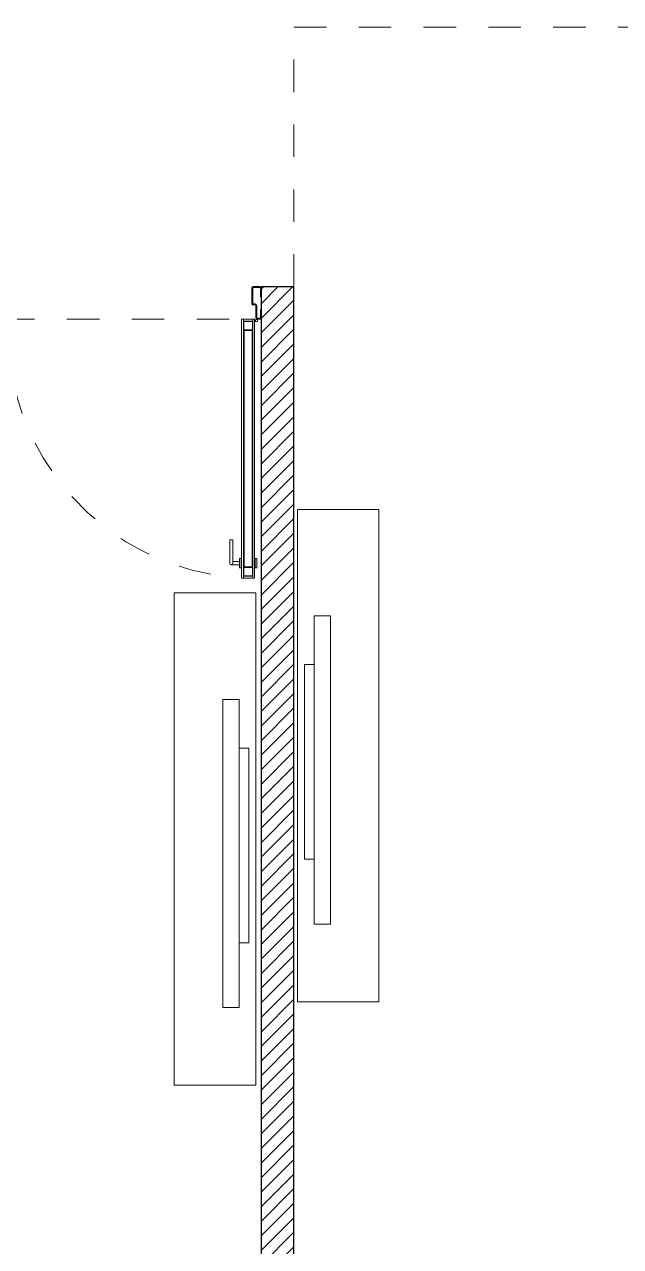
# Model space of a CAD drawing. Header units: millimetres. Extents: x 5985 to 6342, y 1020 to 1088.
# Drawn here: x 6158.846 to 6160.685, y 1070.875 to 1074.643 of the extents above; entities that cross this region are included whole.
import ezdxf

# ---------------------------------------------------------------- set-up
doc = ezdxf.new("R2010")
doc.units = ezdxf.units.MM
doc.linetypes.add('JIS_02_0.7', pattern=[1.35, 0.75, -0.6])
for name, color, linetype, lineweight in [('07_CIVIL VISTAS MEDIA', 251, 'Continuous', 5), ('09_CIVIL PROYECCIONES', 230, 'Continuous', 5), ('MISC MUEBLES', 143, 'Continuous', 9)]:
    doc.layers.add(name, color=color, linetype=linetype, lineweight=lineweight)
doc.layers.add('Paredes', color=250, linetype='Continuous')

msp = doc.modelspace()

# ---------------------------------------------------------------- hatches: boundary and pattern name
at = {"layer": '07_CIVIL VISTAS MEDIA'}
h = msp.add_hatch(dxfattribs=at)
h.set_pattern_fill('ANSI31', color=18, scale=0.01)
h.set_pattern_definition([(45, (5211.84584, 1146.36072), (-0.0224506403, 0.0224506403), [])])
h.paths.add_polyline_path([(6160.6774, 1076.2347), (6159.5771, 1076.2347), (6159.5771, 1075.2347), (6159.6771, 1075.2347), (6159.6771, 1076.0347), (6160.6774, 1076.0347)])
h.paths.add_polyline_path([(6163.1771, 1074.4599), (6162.9771, 1074.4599), (6162.9771, 1072.185), (6163.1771, 1072.185)])
h.paths.add_polyline_path([(6166.9956, 1070.7347), (6166.5771, 1070.7347), (6166.5771, 1072.9774), (6166.5661, 1072.9774, -0.414214), (6166.5614, 1072.9822), (6166.5614, 1073.0538), (6166.5709, 1073.0538), (6166.5709, 1072.987), (6166.5771, 1072.987), (6166.5771, 1073.8347), (6166.4771, 1073.8347), (6166.4771, 1070.7347), (6165.4286, 1070.7347), (6165.4286, 1070.4347), (6166.9956, 1070.4347)])
h.paths.add_polyline_path([(6165.5886, 1070.5947), (6165.5886, 1070.6347), (6166.8356, 1070.6347), (6166.8356, 1070.5947)], flags=16)
h.paths.add_polyline_path([(6163.8286, 1070.7347), (6163.1771, 1070.7347), (6163.1771, 1071.085), (6162.9771, 1071.085), (6162.9771, 1070.7347), (6162.2616, 1070.7347), (6162.2616, 1070.4347), (6163.8286, 1070.4347)])
h.paths.add_polyline_path([(6163.6686, 1070.6347), (6163.6686, 1070.5947), (6162.4016, 1070.5947), (6162.4016, 1070.6347)], flags=16)
h.paths.add_polyline_path([(6158.7771, 1076.2347), (6158.5771, 1076.2347), (6158.5771, 1076.0347), (6158.6771, 1076.0347), (6158.6771, 1075.2347), (6158.7771, 1075.2347)])
h.paths.add_polyline_path([(6158.7594, 1075.4187), (6158.7701, 1075.4187), (6158.7701, 1075.3381, -1), (6158.7594, 1075.3381)], flags=16)
h.paths.add_polyline_path([(6157.5771, 1076.2347), (6155.2774, 1076.2347), (6155.2774, 1076.0347), (6156.5771, 1076.0347), (6156.5771, 1075.0599), (6156.7771, 1075.0599), (6156.7771, 1076.0347), (6157.5771, 1076.0347)])
h.paths.add_polyline_path([(6154.2774, 1076.2347), (6153.1771, 1076.2347), (6153.1771, 1075.2347), (6153.2771, 1075.2347), (6153.2771, 1076.0347), (6154.2774, 1076.0347)])
h.paths.add_polyline_path([(6152.3771, 1076.2347), (6152.1771, 1076.2347), (6152.1771, 1076.0347), (6152.2771, 1076.0347), (6152.2771, 1075.2347), (6152.3771, 1075.2347), (6152.3771, 1075.3328), (6152.3648, 1075.3328, -0.414214), (6152.3594, 1075.3381), (6152.3594, 1075.4187), (6152.3701, 1075.4187), (6152.3701, 1075.3435), (6152.3771, 1075.3435)])
h.paths.add_polyline_path([(6154.3276, 1070.7347), (6153.2771, 1070.7347), (6153.2771, 1073.8347), (6153.1771, 1073.8347), (6153.1771, 1072.987), (6153.1832, 1072.987), (6153.1832, 1073.0538), (6153.1927, 1073.0538), (6153.1927, 1072.9822, -0.414214), (6153.188, 1072.9774), (6153.1771, 1072.9774), (6153.1771, 1070.7347), (6152.7606, 1070.7347), (6152.7606, 1070.4347), (6154.3276, 1070.4347)])
h.paths.add_polyline_path([(6154.1676, 1070.6347), (6154.1676, 1070.5947), (6152.9206, 1070.5947), (6152.9206, 1070.6347)], flags=16)
h = msp.add_hatch(dxfattribs=at)
h.set_pattern_fill('ANSI31', color=18, scale=0.01)
h.set_pattern_definition([(45, (5045.361848, 1251.152985), (-0.0224506403, 0.0224506403), [])])
h.paths.add_polyline_path([(6159.6771, 1073.8347), (6159.5771, 1073.8347), (6159.5771, 1070.7347), (6159.0946, 1070.7347), (6159.0946, 1070.6347), (6159.0946, 1070.4347), (6160.4916, 1070.4347), (6160.4916, 1070.5947), (6159.2546, 1070.5947), (6159.2546, 1070.6347), (6160.4916, 1070.6347), (6160.4916, 1070.7347), (6159.6771, 1070.7347)])
h.paths.add_polyline_path([(6160.6616, 1070.7347), (6160.4916, 1070.7347), (6160.4916, 1070.6347), (6160.5016, 1070.6347), (6160.5016, 1070.5947), (6160.4916, 1070.5947), (6160.4916, 1070.4347), (6160.6616, 1070.4347)])

# ---------------------------------------------------------------- linework, layer by layer
at = {"layer": '09_CIVIL PROYECCIONES', "linetype": 'JIS_02_0.7', "ltscale": 0.1}
for p, q in [((6159.6771, 1073.8347), (6159.6771, 1074.6347)), ((6159.6771, 1074.6347), (6162.9771, 1074.6347)), ((6158.7771, 1073.7347), (6159.5771, 1073.7347))]:
    msp.add_line(p, q, dxfattribs=at)
msp.add_arc((6159.5604, 1073.7013), 0.7664, 177.2063, 266.6732, dxfattribs=at)
at = {"layer": 'MISC MUEBLES'}
for p, q in [((6159.5475, 1073.7814), (6159.5475, 1073.8313)), ((6159.5507, 1073.7821), (6159.5507, 1073.8309)), ((6159.5731, 1073.8347), (6159.5515, 1073.8347)), ((6159.5731, 1073.8317), (6159.5516, 1073.8317)), ((6159.5741, 1073.8307), (6159.5741, 1073.8037)), ((6159.5771, 1073.8307), (6159.5771, 1073.8037)), ((6159.5771, 1073.8037), (6159.5741, 1073.8037)), ((6159.5572, 1073.7791), (6159.5495, 1073.7791)), ((6159.5572, 1073.7821), (6159.5507, 1073.7821)), ((6159.5592, 1073.7387), (6159.5592, 1073.7771)), ((6159.5622, 1073.7387), (6159.5622, 1073.7771)), ((6159.5771, 1073.7646), (6159.5741, 1073.7646)), ((6159.5741, 1073.7646), (6159.5741, 1073.7387)), ((6159.5771, 1073.7646), (6159.5771, 1073.7387)), ((6159.5559, 1073.7342), (6159.5159, 1073.7342)), ((6159.5159, 1073.7342), (6159.5159, 1072.9362)), ((6159.5219, 1073.7342), (6159.5219, 1072.9362)), ((6159.5499, 1073.7282), (6159.5219, 1073.7282)), ((6159.5489, 1073.7272), (6159.5229, 1073.7272)), ((6159.5229, 1073.7272), (6159.5229, 1073.7012)), ((6159.5489, 1073.7012), (6159.5489, 1073.7272)), ((6159.5499, 1073.7342), (6159.5499, 1072.9362)), ((6159.5559, 1073.7342), (6159.5559, 1072.9362)), ((6159.5731, 1073.7377), (6159.5632, 1073.7377)), ((6159.5731, 1073.7347), (6159.5632, 1073.7347)), ((6159.5229, 1073.7012), (6159.5489, 1073.7012)), ((6159.5238, 1072.9711), (6159.5238, 1073.6993)), ((6159.5238, 1073.6993), (6159.548, 1073.6993)), ((6159.548, 1073.6993), (6159.548, 1072.9711)), ((6159.4886, 1073.0538), (6159.4791, 1073.0538)), ((6159.4791, 1073.0538), (6159.4791, 1072.9822)), ((6159.4886, 1072.9822), (6159.4886, 1073.0538)), ((6159.4839, 1072.9774), (6159.5096, 1072.9774)), ((6159.4886, 1072.987), (6159.5096, 1072.987)), ((6159.5144, 1072.9965), (6159.5096, 1072.9965)), ((6159.5096, 1072.9965), (6159.5096, 1072.9679)), ((6159.5096, 1072.9679), (6159.5144, 1072.9679)), ((6159.5144, 1072.9679), (6159.5144, 1072.9965)), ((6159.5229, 1072.9432), (6159.5229, 1072.9692)), ((6159.5229, 1072.9692), (6159.5489, 1072.9692)), ((6159.548, 1072.9711), (6159.5238, 1072.9711)), ((6159.5489, 1072.9692), (6159.5489, 1072.9432)), ((6159.5575, 1072.9679), (6159.5575, 1072.9965)), ((6159.5575, 1072.9965), (6159.5623, 1072.9965)), ((6159.5623, 1072.9679), (6159.5575, 1072.9679)), ((6159.5623, 1072.9965), (6159.5623, 1072.9679)), ((6159.5559, 1072.9362), (6159.5159, 1072.9362)), ((6159.5499, 1072.9422), (6159.5219, 1072.9422)), ((6159.5489, 1072.9432), (6159.5229, 1072.9432))]:
    msp.add_line(p, q, dxfattribs=at)
for points in [[(6159.9395, 1071.6299), (6159.6881, 1071.6299), (6159.6881, 1073.1482), (6159.9395, 1073.1482)], [(6159.3079, 1071.3725), (6159.5594, 1071.3725), (6159.5594, 1072.8908), (6159.3079, 1072.8908)], [(6159.7894, 1072.8195), (6159.7894, 1071.8695), (6159.7394, 1071.8695), (6159.7394, 1072.8195)], [(6159.7394, 1072.6695), (6159.7394, 1072.0695), (6159.7094, 1072.0695), (6159.7094, 1072.6695)], [(6159.458, 1072.5621), (6159.458, 1071.6121), (6159.508, 1071.6121), (6159.508, 1072.5621)], [(6159.508, 1072.4121), (6159.508, 1071.8121), (6159.538, 1071.8121), (6159.538, 1072.4121)]]:
    msp.add_lwpolyline(points, close=True, dxfattribs=at)
msp.add_circle((6159.5613, 1073.73), 0.0032, dxfattribs=at)
for centre, radius, start, end in [((6159.5515, 1073.8307), 0.00398, 90, 171.398), ((6159.5516, 1073.8307), 0.000996, 90, 171.398), ((6159.5731, 1073.8307), 0.00398, 0, 90), ((6159.5731, 1073.8307), 0.000996, 0, 90), ((6159.5495, 1073.7811), 0.00199, 171.398, 270), ((6159.5572, 1073.7771), 0.00498, 0, 90), ((6159.5572, 1073.7771), 0.00199, 0, 90), ((6159.5632, 1073.7387), 0.00398, 180, 270), ((6159.5632, 1073.7387), 0.000996, 180, 270), ((6159.5731, 1073.7387), 0.000996, 270, 0), ((6159.5731, 1073.7387), 0.00398, 270, 0), ((6159.4839, 1072.9822), 0.00477, 180, 0)]:
    msp.add_arc(centre, radius, start, end, dxfattribs=at)
at = {"layer": 'Paredes', "color": 18}
for p, q in [((6159.5771, 1073.8347), (6159.6771, 1073.8347)), ((6159.5771, 1070.7347), (6159.5771, 1073.8347)), ((6159.6771, 1070.7347), (6159.6771, 1073.8347))]:
    msp.add_line(p, q, dxfattribs=at)

doc.saveas('drawing.dxf')
